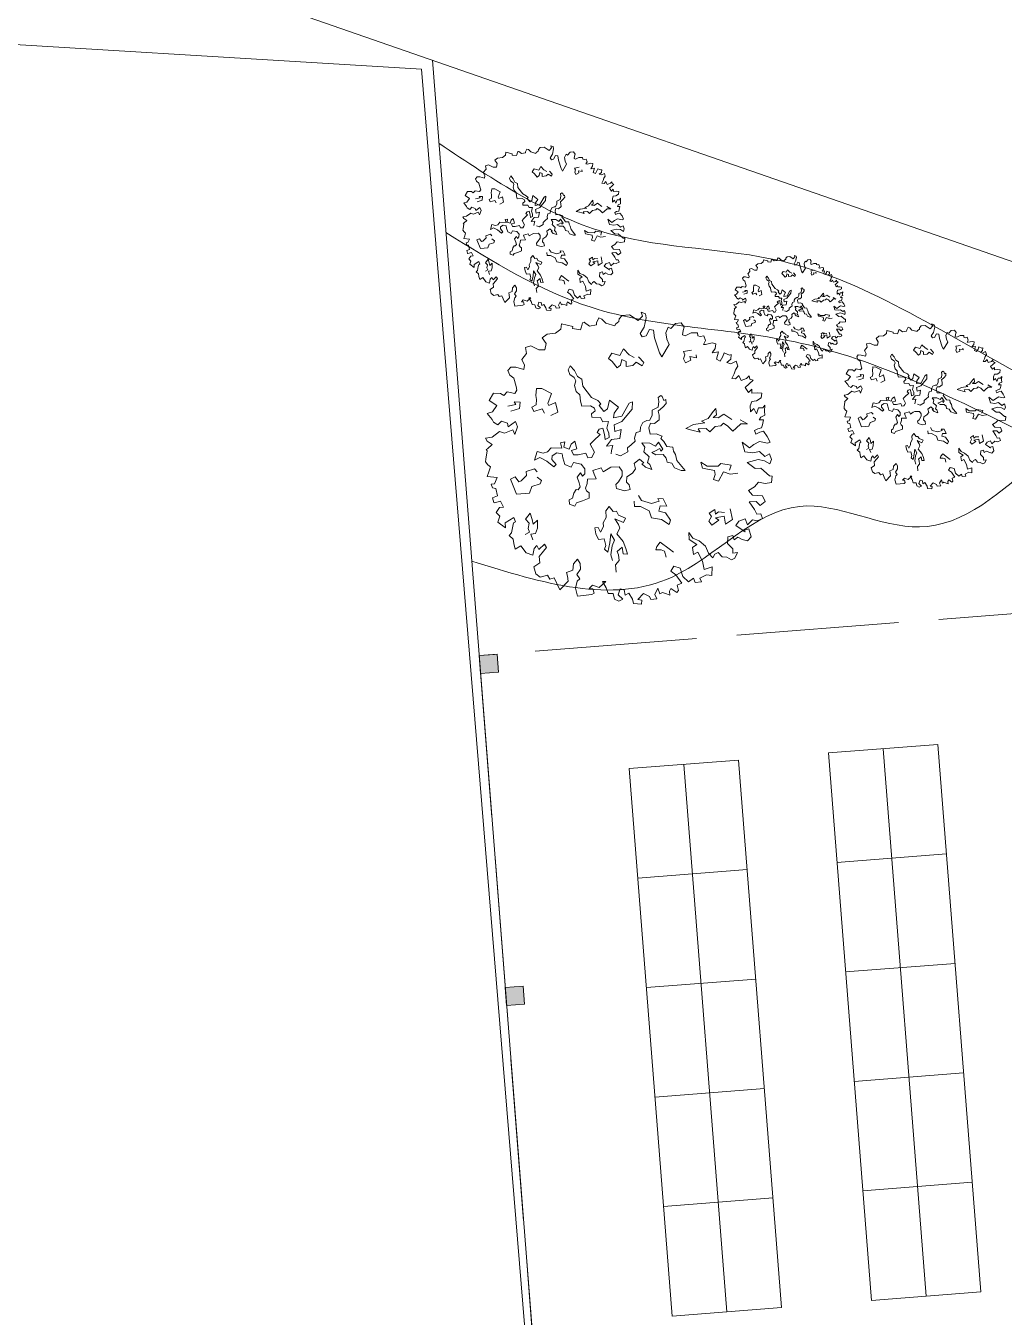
# Model space of a CAD drawing. Header units: metres. Extents: x -48 to 2360, y -1392 to 453.
# Drawn here: x 826.17 to 847.91, y -1242.11 to -1213.42 of the extents above; entities that cross this region are included whole.
import ezdxf

# ---------------------------------------------------------------- set-up
doc = ezdxf.new("R2010")
doc.units = ezdxf.units.M
doc.linetypes.add('ACAD_ISO02W100', pattern=[15, 12, -3])
for name, color, linetype, lineweight in [('ESTRUC', 9, 'Continuous', 18), ('MUROS', 31, 'Continuous', 9), ('proyecciones nuevas', 170, 'ACAD_ISO02W100', 13), ('TODO', 210, 'Continuous', 5), ('trazo', 7, 'Continuous', 18)]:
    doc.layers.add(name, color=color, linetype=linetype, lineweight=lineweight)
doc.layers.add('JARDINERAS', color=93, linetype='Continuous', lineweight=5, transparency=0.4)
doc.layers.add('Vegetación-h', color=7, linetype='Continuous', lineweight=5, true_color=0x5f7f00, transparency=0.5)
doc.layers.get('ESTRUC').off()

# ---------------------------------------------------------------- blocks, each defined once
blk = doc.blocks.new('arb29')
at = {"layer": 'Vegetación-h', "linetype": 'Continuous'}
for points in [[(1.833, -0.001), (1.929, -0.073), (1.976, -0.118), (2.022, -0.099), (2.061, -0.145), (2.008, -0.196), (1.95, -0.203), (1.91, -0.281), (1.857, -0.222), (1.793, -0.275), (1.774, -0.339), (1.91, -0.373), (1.878, -0.373), (1.942, -0.326), (2.001, -0.411), (1.976, -0.47), (1.905, -0.477), (1.846, -0.47), (1.812, -0.517), (1.78, -0.47), (1.727, -0.504), (1.748, -0.587), (1.833, -0.626), (1.852, -0.679), (1.905, -0.653), (1.897, -0.73), (1.865, -0.764), (1.799, -0.751), (1.74, -0.764), (1.676, -0.73), (1.644, -0.764), (1.636, -0.815), (1.565, -0.778), (1.5, -0.706), (1.402, -0.672), (1.317, -0.666), (1.245, -0.613), (1.277, -0.698), (1.389, -0.725), (1.349, -0.778), (1.389, -0.855), (1.434, -0.81), (1.525, -0.9), (1.578, -0.991), (1.663, -0.927), (1.695, -1.031), (1.631, -1.044), (1.565, -1.11), (1.597, -1.148), (1.525, -1.182), (1.487, -1.135), (1.447, -1.201), (1.357, -1.161), (1.291, -1.071), (1.206, -1.076), (1.192, -1.148), (1.264, -1.169), (1.37, -1.246), (1.323, -1.286), (1.362, -1.345), (1.349, -1.377), (1.264, -1.35), (1.259, -1.39), (1.277, -1.435), (1.232, -1.435), (1.179, -1.435), (1.155, -1.462), (1.109, -1.403), (1.096, -1.488), (1.141, -1.533), (1.07, -1.566), (1.043, -1.533), (0.958, -1.526), (0.919, -1.619), (0.966, -1.611), (0.977, -1.658), (0.881, -1.683), (0.854, -1.637), (0.783, -1.579), (0.75, -1.619), (0.716, -1.56), (0.665, -1.566), (0.665, -1.645), (0.737, -1.677), (0.698, -1.717), (0.639, -1.709), (0.599, -1.651), (0.541, -1.67), (0.495, -1.611), (0.424, -1.552), (0.463, -1.539), (0.41, -1.637), (0.32, -1.637), (0.293, -1.69), (0.339, -1.677), (0.371, -1.722), (0.352, -1.749), (0.189, -1.826), (0.131, -1.741), (0.123, -1.651), (0.144, -1.611), (0.091, -1.573), (0.11, -1.494), (0.085, -1.43), (0.038, -1.39), (0.006, -1.462), (0.025, -1.539), (-0.039, -1.592), (-0.013, -1.632), (0.014, -1.69), (-0.047, -1.826), (-0.111, -1.762), (-0.164, -1.704), (-0.209, -1.741), (-0.255, -1.704), (-0.332, -1.755), (-0.398, -1.736), (-0.451, -1.658), (-0.398, -1.586), (-0.43, -1.515), (-0.398, -1.435), (-0.379, -1.377), (-0.417, -1.345), (-0.462, -1.435), (-0.502, -1.396), (-0.523, -1.443), (-0.51, -1.526), (-0.6, -1.526), (-0.691, -1.462), (-0.744, -1.526), (-0.783, -1.467), (-0.808, -1.416), (-0.874, -1.39), (-0.855, -1.35), (-0.867, -1.265), (-0.874, -1.22), (-0.855, -1.201), (-0.893, -1.156), (-0.972, -1.254), (-0.946, -1.312), (-1.063, -1.278), (-1.063, -1.201), (-1.122, -1.169), (-1.103, -1.097), (-1.057, -1.076), (-1.116, -1.018), (-1.18, -1.063), (-1.188, -1.063), (-1.225, -1.012), (-1.174, -0.967), (-1.225, -0.887), (-1.265, -0.895), (-1.297, -0.855), (-1.259, -0.836), (-1.252, -0.751), (-1.377, -0.783), (-1.377, -0.719), (-1.377, -0.653), (-1.414, -0.64), (-1.454, -0.613), (-1.462, -0.581), (-1.48, -0.477), (-1.499, -0.464), (-1.486, -0.451), (-1.448, -0.379), (-1.52, -0.36), (-1.552, -0.334), (-1.48, -0.294), (-1.414, -0.196), (-1.35, -0.196), (-1.265, -0.124), (-1.22, -0.171), (-1.22, -0.065), (-1.265, -0.014), (-1.331, -0.105), (-1.356, -0.065), (-1.435, -0.065), (-1.462, -0.124), (-1.526, -0.112), (-1.552, -0.086), (-1.637, -0.033), (-1.579, 0.007), (-1.552, 0.103), (-1.664, 0.129), (-1.643, 0.233), (-1.558, 0.26), (-1.513, 0.247), (-1.486, 0.305), (-1.39, 0.318), (-1.377, 0.364), (-1.403, 0.403), (-1.462, 0.494), (-1.526, 0.515), (-1.565, 0.56), (-1.545, 0.613), (-1.486, 0.632), (-1.382, 0.638), (-1.39, 0.691), (-1.448, 0.749), (-1.414, 0.84), (-1.454, 0.906), (-1.395, 0.946), (-1.284, 0.933), (-1.212, 0.957), (-1.225, 1.037), (-1.292, 1.088), (-1.252, 1.154), (-1.154, 1.199), (-1.108, 1.271), (-1.122, 1.337), (-0.978, 1.35), (-0.972, 1.324), (-0.874, 1.343), (-0.874, 1.382), (-0.88, 1.433), (-0.861, 1.447), (-0.855, 1.447), (-0.783, 1.422), (-0.704, 1.467), (-0.712, 1.492), (-0.704, 1.558), (-0.664, 1.558), (-0.6, 1.526), (-0.483, 1.532), (-0.483, 1.552), (-0.451, 1.598), (-0.457, 1.63), (-0.438, 1.683), (-0.353, 1.721), (-0.228, 1.688), (-0.196, 1.76), (-0.228, 1.8), (-0.17, 1.8), (-0.143, 1.755), (-0.13, 1.636), (-0.151, 1.545), (-0.111, 1.513), (-0.071, 1.539), (-0.058, 1.63), (-0.007, 1.636), (0.038, 1.552), (0.157, 1.396), (0.203, 1.356), (0.24, 1.532), (0.189, 1.585), (0.15, 1.656), (0.157, 1.734), (0.195, 1.728)], [(0.195, 1.728), (0.227, 1.806), (0.293, 1.838), (0.346, 1.8), (0.346, 1.755), (0.359, 1.702), (0.392, 1.702), (0.45, 1.76), (0.528, 1.787), (0.541, 1.755), (0.573, 1.755), (0.613, 1.779), (0.652, 1.728), (0.645, 1.675), (0.671, 1.683), (0.743, 1.728), (0.788, 1.734), (0.801, 1.675), (0.783, 1.611), (0.854, 1.649), (0.86, 1.552), (0.913, 1.545), (0.926, 1.611), (0.926, 1.662), (0.998, 1.656), (1.017, 1.67), (1.03, 1.611), (0.998, 1.558), (1.049, 1.558), (1.102, 1.611), (1.141, 1.558), (1.128, 1.505), (1.128, 1.454), (1.121, 1.388), (1.168, 1.401), (1.192, 1.454), (1.24, 1.401), (1.298, 1.447), (1.317, 1.492), (1.336, 1.454), (1.381, 1.454), (1.349, 1.396), (1.317, 1.337), (1.376, 1.29), (1.402, 1.343), (1.421, 1.297), (1.48, 1.324), (1.538, 1.337), (1.551, 1.278), (1.506, 1.225), (1.453, 1.199), (1.453, 1.14), (1.48, 1.069), (1.506, 1.122), (1.559, 1.069), (1.559, 1.148), (1.61, 1.167), (1.623, 1.207), (1.644, 1.135), (1.663, 1.088), (1.623, 1.05), (1.617, 1.01), (1.668, 1.029), (1.676, 0.965), (1.676, 0.925), (1.636, 0.899), (1.604, 0.866), (1.636, 0.827), (1.676, 0.866), (1.716, 0.893), (1.78, 0.848), (1.838, 0.789), (1.812, 0.768), (1.708, 0.755), (1.655, 0.696), (1.617, 0.638), (1.506, 0.677), (1.578, 0.574), (1.676, 0.592), (1.748, 0.638), (1.833, 0.6), (1.878, 0.651), (1.923, 0.592), (1.923, 0.534), (1.846, 0.547), (1.767, 0.534), (1.65, 0.456), (1.767, 0.417), (1.833, 0.443), (1.969, 0.39), (2.001, 0.398), (2.022, 0.318), (1.95, 0.281), (1.865, 0.267), (1.838, 0.196), (1.78, 0.129), (1.846, 0.09), (1.969, 0.124), (2.022, 0.065), (1.982, -0.001), (1.918, 0.031), (1.833, -0.001)], [(0.528, 1.559), (0.437, 1.507), (0.469, 1.475), (0.469, 1.422), (0.508, 1.382), (0.561, 1.435), (0.535, 1.475), (0.619, 1.487), (0.6, 1.52)], [(-0.124, 1.233), (-0.195, 1.246), (-0.286, 1.291), (-0.3, 1.2), (-0.404, 1.194), (-0.424, 1.115), (-0.365, 1.096), (-0.281, 1.044), (-0.254, 1.089), (-0.261, 1.161), (-0.202, 1.155), (-0.182, 1.096), (-0.104, 1.135), (-0.078, 1.187), (0.007, 1.167), (0.013, 1.214), (-0.072, 1.259)], [(0.059, 0.013), (0.118, 0.013), (0.189, 0.091), (0.17, 0.137), (0.202, 0.189), (0.235, 0.248), (0.215, 0.28), (0.209, 0.352), (0.254, 0.384), (0.241, 0.436), (0.248, 0.502), (0.287, 0.541), (0.32, 0.554), (0.326, 0.626), (0.306, 0.685), (0.365, 0.744), (0.352, 0.815), (0.326, 0.861), (0.352, 0.894), (0.372, 0.887), (0.404, 0.848), (0.424, 0.867), (0.444, 0.822), (0.424, 0.769), (0.385, 0.697), (0.411, 0.652), (0.431, 0.6), (0.392, 0.535), (0.34, 0.522), (0.34, 0.463), (0.385, 0.391), (0.451, 0.418), (0.535, 0.418), (0.528, 0.384), (0.574, 0.359), (0.633, 0.313), (0.705, 0.332), (0.73, 0.286), (0.769, 0.254), (0.809, 0.189), (0.946, 0.104), (0.9, 0.091), (0.809, 0.091), (0.757, 0.137), (0.698, 0.13), (0.672, 0.175), (0.619, 0.202), (0.535, 0.17), (0.476, 0.182), (0.515, 0.215), (0.555, 0.261), (0.58, 0.234), (0.594, 0.268), (0.515, 0.332), (0.496, 0.274), (0.417, 0.286), (0.32, 0.254), (0.372, 0.215), (0.378, 0.157), (0.463, 0.118), (0.469, 0.046), (0.503, 0.032), (0.548, -0.02), (0.463, -0.02), (0.404, 0.007), (0.424, 0.026), (0.359, 0.052), (0.313, -0.02), (0.352, -0.079), (0.333, -0.144), (0.281, -0.209), (0.3, -0.274), (0.34, -0.294), (0.372, -0.346), (0.313, -0.385), (0.209, -0.392), (0.183, -0.346), (0.202, -0.306), (0.222, -0.215), (0.202, -0.163), (0.15, -0.124), (0.052, -0.163), (0.027, -0.19), (-0.02, -0.249), (-0.059, -0.209), (-0.15, -0.274), (-0.118, -0.313), (-0.072, -0.359), (-0.176, -0.399), (-0.163, -0.451), (-0.163, -0.515), (-0.137, -0.542), (-0.098, -0.555), (-0.078, -0.62), (-0.143, -0.678), (-0.209, -0.724), (-0.215, -0.771), (-0.286, -0.771), (-0.306, -0.718), (-0.274, -0.685), (-0.281, -0.62), (-0.267, -0.567), (-0.241, -0.562), (-0.229, -0.522), (-0.261, -0.476), (-0.306, -0.418), (-0.286, -0.353), (-0.248, -0.385), (-0.229, -0.346), (-0.248, -0.288), (-0.313, -0.249), (-0.411, -0.261), (-0.417, -0.326), (-0.502, -0.32), (-0.554, -0.249), (-0.58, -0.202), (-0.646, -0.215), (-0.691, -0.268), (-0.678, -0.313), (-0.606, -0.353), (-0.626, -0.392), (-0.73, -0.353), (-0.828, -0.34), (-0.88, -0.392), (-0.887, -0.281), (-0.808, -0.274), (-0.763, -0.242), (-0.737, -0.177), (-0.606, -0.138), (-0.646, -0.079), (-0.599, -0.052), (-0.587, -0.118), (-0.515, -0.118), (-0.515, -0.052), (-0.483, 0), (-0.424, -0.085), (-0.483, -0.124), (-0.443, -0.17), (-0.385, -0.15), (-0.3, -0.098), (-0.261, -0.144), (-0.215, -0.124), (-0.209, -0.085), (-0.202, -0.052), (-0.286, 0.026), (-0.261, 0.078), (-0.209, 0.182), (-0.254, 0.195), (-0.241, 0.241), (-0.202, 0.268), (-0.156, 0.202), (-0.13, 0.143), (-0.091, 0.182), (-0.111, 0.234), (-0.156, 0.286), (-0.163, 0.372), (-0.229, 0.345), (-0.274, 0.384), (-0.378, 0.352), (-0.397, 0.391), (-0.365, 0.443), (-0.385, 0.47), (-0.443, 0.483), (-0.542, 0.443), (-0.58, 0.495), (-0.613, 0.567), (-0.672, 0.593), (-0.717, 0.658), (-0.717, 0.717), (-0.75, 0.75), (-0.815, 0.769), (-0.855, 0.815), (-0.848, 0.874), (-0.776, 0.835), (-0.717, 0.776), (-0.652, 0.763), (-0.613, 0.685), (-0.463, 0.587), (-0.378, 0.574), (-0.326, 0.547), (-0.339, 0.522), (-0.261, 0.47), (-0.229, 0.515), (-0.241, 0.626), (-0.104, 0.581), (-0.13, 0.495), (-0.118, 0.436), (-0.026, 0.489), (0.007, 0.672), (0.039, 0.704), (0.065, 0.613), (-0.007, 0.424), (-0.084, 0.352), (-0.046, 0.28), (0.02, 0.326), (0.039, 0.215), (-0.052, 0.17), (-0.084, 0.071), (-0.013, 0.104), (-0.007, 0.039), (0, 0)], [(1.291, 0.901), (1.174, 0.933), (1.122, 0.867), (1.063, 0.848), (1.089, 0.894), (1.057, 0.965), (1.037, 0.919), (1.004, 0.815), (0.939, 0.756), (0.985, 0.75), (0.855, 0.685), (0.782, 0.606), (0.861, 0.613), (0.966, 0.62), (0.932, 0.652), (1.024, 0.692), (1.082, 0.665), (1.122, 0.75), (1.187, 0.783), (1.206, 0.822), (1.272, 0.808), (1.35, 0.769), (1.376, 0.815), (1.415, 0.887), (1.494, 0.913), (1.39, 0.933)], [(-0.87, 0.204), (-0.804, 0.27), (-0.87, 0.379), (-0.935, 0.314), (-0.956, 0.336), (-0.956, 0.467), (-1.089, 0.488), (-1.154, 0.467), (-1.132, 0.379), (-1.11, 0.336), (-1.089, 0.27), (-1.132, 0.226), (-1.089, 0.183), (-1.001, 0.248), (-0.956, 0.204)], [(1.472, 0.291), (1.472, 0.357), (1.341, 0.336), (1.319, 0.291), (1.188, 0.248), (1.1, 0.27), (1.144, 0.204), (1.297, 0.226), (1.319, 0.183), (1.319, 0.117), (1.384, 0.117), (1.407, 0.248), (1.494, 0.248), (1.582, 0.291)], [(-1.422, 0.137), (-1.331, 0.189), (-1.363, 0.215), (-1.291, 0.234), (-1.272, 0.157), (-1.363, 0.091)], [(0.496, -0.385), (0.555, -0.431), (0.685, -0.424), (0.764, -0.365), (0.737, -0.34), (0.802, -0.32), (0.874, -0.392), (0.796, -0.418), (0.802, -0.483), (0.887, -0.476), (0.978, -0.542), (0.978, -0.601), (0.868, -0.574), (0.744, -0.594), (0.685, -0.522), (0.567, -0.503), (0.496, -0.529), (0.469, -0.47)], [(1.585, -0.229), (1.513, -0.249), (1.487, -0.288), (1.461, -0.235), (1.408, -0.301), (1.447, -0.333), (1.435, -0.399), (1.487, -0.431), (1.553, -0.346), (1.501, -0.333), (1.598, -0.274), (1.644, -0.365), (1.709, -0.281), (1.637, -0.163)], [(-0.804, -0.519), (-0.848, -0.496), (-0.935, -0.562), (-0.913, -0.605), (-0.956, -0.693), (-0.979, -0.715), (-1.044, -0.671), (-1.089, -0.715), (-0.956, -0.869), (-0.804, -0.803), (-0.804, -0.715), (-0.717, -0.65), (-0.717, -0.605), (-0.782, -0.584)], [(0.548, -1.384), (0.508, -1.298), (0.535, -1.234), (0.503, -1.168), (0.476, -1.136), (0.515, -1.064), (0.555, -1.136), (0.607, -1.123), (0.567, -1.064), (0.503, -0.992), (0.398, -0.927), (0.411, -0.848), (0.378, -0.809), (0.313, -0.757), (0.431, -0.764), (0.437, -0.705), (0.34, -0.698), (0.3, -0.66), (0.261, -0.678), (0.195, -0.633), (0.17, -0.698), (0.202, -0.776), (0.189, -0.855), (0.209, -0.894), (0.195, -0.973), (0.15, -0.927), (0.111, -0.946), (0.15, -1.012), (0.202, -1.07), (0.267, -1.037), (0.313, -1.109), (0.313, -1.161), (0.365, -1.181), (0.352, -1.064), (0.326, -0.953), (0.398, -1.012), (0.392, -1.089), (0.411, -1.2), (0.456, -1.259)], [(1.144, -0.912), (1.078, -0.89), (0.947, -0.846), (0.926, -0.912), (0.926, -0.956), (0.991, -0.934), (1.034, -0.934), (1.078, -1)], [(-0.685, -1.311), (-0.646, -1.266), (-0.678, -1.227), (-0.685, -1.161), (-0.744, -1.129), (-0.717, -1.037), (-0.665, -1.103), (-0.633, -1.155), (-0.599, -1.089), (-0.567, -1.188), (-0.567, -1.259), (-0.619, -1.286), (-0.574, -1.345)]]:
    blk.add_lwpolyline(points, dxfattribs=at)

msp = doc.modelspace()

# ---------------------------------------------------------------- hatches: boundary and pattern name
at = {"layer": 'MUROS', "ltscale": 7, "transparency": 33554687}
h = msp.add_hatch(color=256, dxfattribs=at)
h.dxf.hatch_style = 1
h.paths.add_polyline_path([(836.641, -1227.378), (836.243, -1227.409), (836.274, -1227.808), (836.673, -1227.777)])
h = msp.add_hatch(color=256, dxfattribs=at)
h.dxf.hatch_style = 1
h.paths.add_polyline_path([(837.221, -1234.755), (836.822, -1234.787), (836.854, -1235.185), (837.252, -1235.154)])

# ---------------------------------------------------------------- linework, layer by layer
at = {"layer": 'JARDINERAS', "transparency": 33554585}
for p, q in [((846.437, -1229.382), (844.004, -1229.573)), ((846.437, -1229.382), (847.392, -1241.545)), ((845.22, -1229.478), (846.176, -1241.64)), ((842.01, -1229.73), (839.578, -1229.921)), ((840.794, -1229.826), (841.75, -1241.988)), ((842.01, -1229.73), (842.966, -1241.893)), ((846.628, -1231.815), (844.195, -1232.006)), ((842.201, -1232.163), (839.769, -1232.354)), ((846.819, -1234.247), (844.386, -1234.438)), ((842.393, -1234.595), (839.96, -1234.786)), ((847.01, -1236.68), (844.578, -1236.871)), ((842.584, -1237.028), (840.151, -1237.219)), ((847.201, -1239.112), (844.769, -1239.303)), ((842.775, -1239.46), (840.342, -1239.651))]:
    msp.add_line(p, q, dxfattribs=at)
for points in [[(847.392, -1241.545), (844.96, -1241.736), (844.004, -1229.573)], [(842.966, -1241.893), (840.533, -1242.084), (839.578, -1229.921)]]:
    msp.add_lwpolyline(points, dxfattribs=at)
for points in [[(835.348, -1216.027), (839.166, -1218.043), (842.952, -1218.641), (848.567, -1221.308), (852.012, -1222.721), (857.895, -1224.513), (872.978, -1230.215), (881.704, -1233.215), (890.472, -1237.183)], [(836.078, -1225.313), (840.533, -1225.663), (843.366, -1224.094), (846.026, -1224.552), (848.706, -1223.016)]]:
    msp.add_spline(points, degree=3, dxfattribs=at)
at = {"layer": 'JARDINERAS', "ltscale": 7, "transparency": 33554585}
msp.add_spline([(835.504, -1218.012), (838.73, -1219.671), (843.379, -1220.465), (846.19, -1221.431), (848.814, -1222.701)], degree=3, dxfattribs=at)
at = {"layer": 'MUROS', "ltscale": 7, "transparency": 33554687}
for points in [[(836.243, -1227.409), (836.274, -1227.808), (836.673, -1227.777), (836.641, -1227.378), (836.243, -1227.409)], [(836.822, -1234.787), (836.854, -1235.185), (837.252, -1235.154), (837.221, -1234.755), (836.822, -1234.787)]]:
    msp.add_lwpolyline(points, dxfattribs=at)
at = {"layer": 'proyecciones nuevas', "ltscale": 0.3, "transparency": 33554559}
msp.add_lwpolyline([(854.532, -1225.972), (836.243, -1227.409), (838.593, -1257.317), (838.593, -1257.317), (856.882, -1255.88), (856.033, -1245.073), (855.324, -1236.049), (854.755, -1228.813)], close=True, dxfattribs=at)
at = {"layer": 'TODO', "ltscale": 7, "transparency": 33554687}
msp.add_line((943.256, -1251.699), (832.27, -1213.162), dxfattribs=at)
at = {"layer": 'TODO', "transparency": 33554687, "flags": 128}
for points in [[(823.225, -1213.672), (834.959, -1214.382)], [(834.959, -1214.382), (838.716, -1260.139)]]:
    msp.add_lwpolyline(points, dxfattribs=at)
at = {"layer": 'trazo', "transparency": 33554559}
msp.add_lwpolyline([(838.812, -1260.108), (835.203, -1214.18)], dxfattribs=at)

# ---------------------------------------------------------------- block references
at = {"layer": 'ESTRUC', "transparency": 33554687, "rotation": 340.8517009809033}
for p in [(837.458, -1217.857), (845.928, -1221.816)]:
    msp.add_blockref('arb29', p, dxfattribs=at)
for p, xscale, yscale, zscale in [((842.991, -1219.744), 0.6905351496629697, 0.6905351496629697, 0.6905351496629697), ((839.176, -1222.923), 1.770870424509718, 1.770870424509718, 1.770870424509718)]:
    msp.add_blockref('arb29', p, dxfattribs=dict(at, xscale=xscale, yscale=yscale, zscale=zscale))

doc.saveas('drawing.dxf')
